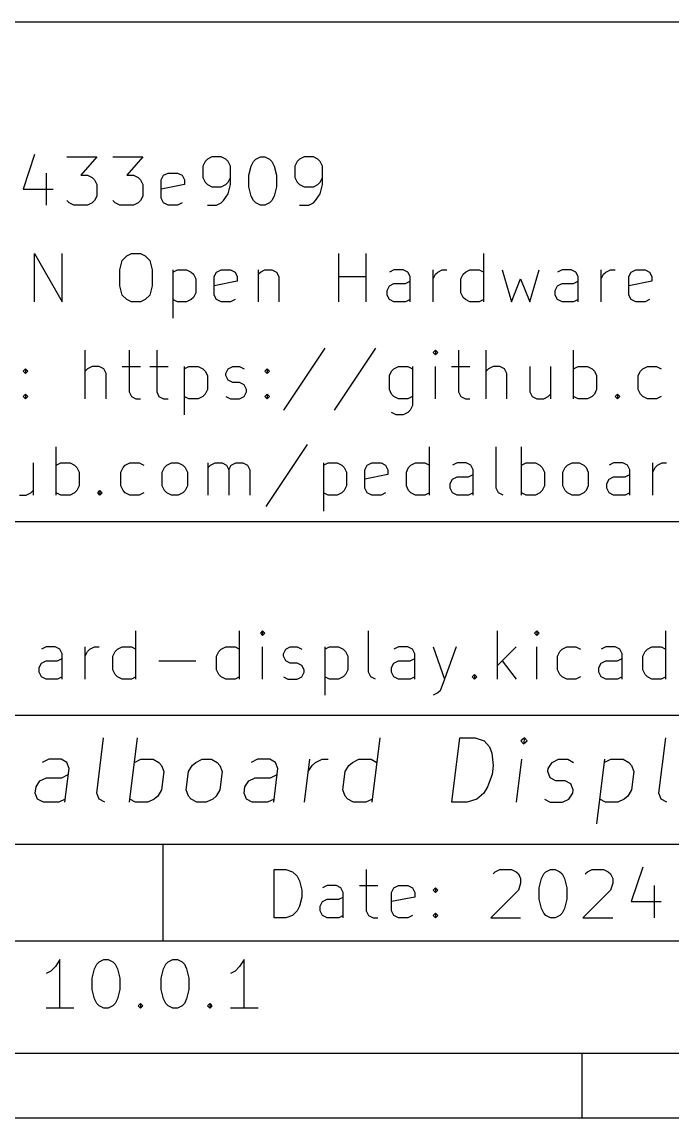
# Model space of a CAD drawing. Header units: millimetres. Extents: x 10 to 287, y -200 to -10.
# Drawn here: x 192.64 to 212.8, y -200.01 to -166.01 of the extents above; entities that cross this region are included whole.
import ezdxf

# ---------------------------------------------------------------- set-up
doc = ezdxf.new("R2010")
doc.units = ezdxf.units.MM
doc.layers.add('RED', color=14, linetype='CONTINUOUS')

msp = doc.modelspace()

# ---------------------------------------------------------------- linework, layer by layer
at = {"layer": 'RED', "linetype": 'CONTINUOUS'}
for p, q in [((177.0022, -166.0072), (285.0022, -166.0072)), ((193.0293, -170.1219), (192.6722, -171.1933)), ((194.0293, -170.1933), (194.9579, -170.1933)), ((194.9579, -170.1933), (194.4579, -170.7647)), ((195.4579, -170.1933), (196.3865, -170.1933)), ((196.3865, -170.1933), (195.8865, -170.7647)), ((198.3151, -170.3361), (198.2437, -170.479)), ((198.3865, -170.2647), (198.3151, -170.3361)), ((198.5294, -170.1933), (198.3865, -170.2647)), ((198.8151, -170.1933), (198.5294, -170.1933)), ((198.958, -170.2647), (198.8151, -170.1933)), ((199.0294, -170.3361), (198.958, -170.2647)), ((199.1008, -170.479), (199.0294, -170.3361)), ((199.7437, -170.479), (199.8151, -170.3361)), ((199.8151, -170.3361), (199.8866, -170.2647)), ((199.8866, -170.2647), (200.0294, -170.1933)), ((200.0294, -170.1933), (200.1723, -170.1933)), ((200.1723, -170.1933), (200.3151, -170.2647)), ((200.3151, -170.2647), (200.3866, -170.3361)), ((200.3866, -170.3361), (200.458, -170.479)), ((201.1723, -170.3361), (201.1009, -170.479)), ((201.2437, -170.2647), (201.1723, -170.3361)), ((201.3866, -170.1933), (201.2437, -170.2647)), ((201.6723, -170.1933), (201.3866, -170.1933)), ((201.8152, -170.2647), (201.6723, -170.1933)), ((201.8866, -170.3361), (201.8152, -170.2647)), ((201.958, -170.479), (201.8866, -170.3361)), ((198.2437, -170.479), (198.2437, -170.8361)), ((199.1008, -171.0504), (199.1008, -170.479)), ((199.6723, -170.7647), (199.7437, -170.479)), ((200.458, -170.479), (200.5294, -170.7647)), ((201.1009, -170.479), (201.1009, -170.8361)), ((201.958, -171.0504), (201.958, -170.479)), ((193.3865, -170.6933), (193.3865, -171.6933)), ((194.4579, -170.7647), (194.6722, -170.7647)), ((194.6722, -170.7647), (194.8151, -170.8361)), ((194.8151, -170.8361), (194.8865, -170.9076)), ((194.8865, -170.9076), (194.9579, -171.0504)), ((195.8865, -170.7647), (196.1008, -170.7647)), ((196.1008, -170.7647), (196.2437, -170.8361)), ((196.2437, -170.8361), (196.3151, -170.9076)), ((196.3151, -170.9076), (196.3865, -171.0504)), ((196.958, -170.9076), (197.0294, -170.7647)), ((196.958, -171.479), (196.958, -170.9076)), ((197.0294, -170.7647), (197.1723, -170.6933)), ((197.1723, -170.6933), (197.458, -170.6933)), ((197.458, -170.6933), (197.6008, -170.7647)), ((197.6008, -170.7647), (197.6723, -170.9076)), ((197.6723, -170.9076), (197.6723, -171.0504)), ((198.2437, -170.8361), (198.3151, -170.979)), ((198.3151, -170.979), (198.3865, -171.0504)), ((198.958, -171.0504), (199.0294, -170.979)), ((199.0294, -170.979), (199.1008, -170.8361)), ((199.6723, -171.1219), (199.6723, -170.7647)), ((200.5294, -170.7647), (200.5294, -171.1219)), ((201.1009, -170.8361), (201.1723, -170.979)), ((201.1723, -170.979), (201.2437, -171.0504)), ((201.8152, -171.0504), (201.8866, -170.979)), ((201.8866, -170.979), (201.958, -170.8361)), ((192.6722, -171.1933), (193.6007, -171.1933)), ((194.9579, -171.0504), (194.9579, -171.4076)), ((196.3865, -171.0504), (196.3865, -171.4076)), ((197.6723, -171.0504), (196.958, -171.1933)), ((198.3865, -171.0504), (198.5294, -171.1219)), ((198.5294, -171.1219), (198.8151, -171.1219)), ((198.8151, -171.1219), (198.958, -171.0504)), ((198.8865, -171.5504), (199.0294, -171.3361)), ((199.0294, -171.3361), (199.1008, -171.0504)), ((199.7437, -171.4076), (199.6723, -171.1219)), ((200.5294, -171.1219), (200.458, -171.4076)), ((201.2437, -171.0504), (201.3866, -171.1219)), ((201.3866, -171.1219), (201.6723, -171.1219)), ((201.6723, -171.1219), (201.8152, -171.0504)), ((201.7437, -171.5504), (201.8866, -171.3361)), ((201.8866, -171.3361), (201.958, -171.0504)), ((194.1008, -171.6219), (194.0293, -171.5504)), ((194.2436, -171.6933), (194.1008, -171.6219)), ((194.6722, -171.6933), (194.2436, -171.6933)), ((194.8151, -171.6219), (194.6722, -171.6933)), ((194.8865, -171.5504), (194.8151, -171.6219)), ((194.9579, -171.4076), (194.8865, -171.5504)), ((195.5294, -171.6219), (195.4579, -171.5504)), ((195.6722, -171.6933), (195.5294, -171.6219)), ((196.1008, -171.6933), (195.6722, -171.6933)), ((196.2437, -171.6219), (196.1008, -171.6933)), ((196.3151, -171.5504), (196.2437, -171.6219)), ((196.3865, -171.4076), (196.3151, -171.5504)), ((197.0294, -171.6219), (196.958, -171.479)), ((197.1723, -171.6933), (197.0294, -171.6219)), ((197.458, -171.6933), (197.1723, -171.6933)), ((197.6008, -171.6219), (197.458, -171.6933)), ((198.3865, -171.6933), (198.6722, -171.6933)), ((198.6722, -171.6933), (198.8151, -171.6219)), ((198.8151, -171.6219), (198.8865, -171.5504)), ((199.8151, -171.5504), (199.7437, -171.4076)), ((199.8866, -171.6219), (199.8151, -171.5504)), ((200.0294, -171.6933), (199.8866, -171.6219)), ((200.1723, -171.6933), (200.0294, -171.6933)), ((200.3151, -171.6219), (200.1723, -171.6933)), ((200.3866, -171.5504), (200.3151, -171.6219)), ((200.458, -171.4076), (200.3866, -171.5504)), ((201.2437, -171.6933), (201.5294, -171.6933)), ((201.5294, -171.6933), (201.6723, -171.6219)), ((201.6723, -171.6219), (201.7437, -171.5504)), ((193.0293, -174.6933), (193.0293, -173.1933)), ((193.0293, -173.1933), (193.8864, -174.6933)), ((193.8864, -174.6933), (193.8864, -173.1933)), ((195.7436, -173.4076), (195.8865, -173.2647)), ((195.8865, -173.2647), (196.0293, -173.1933)), ((196.0293, -173.1933), (196.315, -173.1933)), ((196.315, -173.1933), (196.4579, -173.2647)), ((196.4579, -173.2647), (196.6007, -173.4076)), ((202.4578, -174.6933), (202.4578, -173.1933)), ((203.3149, -174.6933), (203.3149, -173.1933)), ((206.9578, -174.6933), (206.9578, -173.1933)), ((195.6722, -173.6933), (195.7436, -173.4076)), ((195.6722, -174.1933), (195.6722, -173.6933)), ((196.6007, -173.4076), (196.6722, -173.6933)), ((196.6722, -173.6933), (196.6722, -174.1933)), ((197.315, -173.6933), (197.315, -175.1933)), ((197.315, -173.7647), (197.4579, -173.6933)), ((197.4579, -173.6933), (197.7436, -173.6933)), ((197.7436, -173.6933), (197.8864, -173.7647)), ((198.6721, -173.7647), (198.815, -173.6933)), ((198.815, -173.6933), (199.1007, -173.6933)), ((199.1007, -173.6933), (199.2435, -173.7647)), ((199.9578, -173.6933), (199.9578, -174.6933)), ((200.0292, -173.7647), (200.1721, -173.6933)), ((200.1721, -173.6933), (200.3864, -173.6933)), ((200.3864, -173.6933), (200.5292, -173.7647)), ((204.1721, -173.6933), (204.0292, -173.7647)), ((204.4578, -173.6933), (204.1721, -173.6933)), ((204.6006, -173.7647), (204.4578, -173.6933)), ((205.3863, -174.6933), (205.3863, -173.6933)), ((205.5292, -173.7647), (205.672, -173.6933)), ((205.672, -173.6933), (205.8149, -173.6933)), ((206.3863, -173.7647), (206.5292, -173.6933)), ((206.5292, -173.6933), (206.8149, -173.6933)), ((206.8149, -173.6933), (206.9578, -173.7647)), ((207.5291, -173.6933), (207.8149, -174.6933)), ((208.3863, -174.6933), (208.672, -173.6933)), ((209.3863, -173.6933), (209.2434, -173.7647)), ((209.672, -173.6933), (209.3863, -173.6933)), ((209.8148, -173.7647), (209.672, -173.6933)), ((210.6005, -174.6933), (210.6005, -173.6933)), ((210.7434, -173.7647), (210.8862, -173.6933)), ((210.8862, -173.6933), (211.0291, -173.6933)), ((211.5291, -173.7647), (211.672, -173.6933)), ((211.672, -173.6933), (211.9577, -173.6933)), ((211.9577, -173.6933), (212.1005, -173.7647)), ((197.8864, -173.7647), (197.9579, -173.8361)), ((197.9579, -173.8361), (198.0293, -173.979)), ((198.0293, -173.979), (198.0293, -174.4076)), ((198.6007, -173.9076), (198.6721, -173.7647)), ((198.6007, -174.479), (198.6007, -173.9076)), ((199.315, -174.0504), (198.6007, -174.1933)), ((199.2435, -173.7647), (199.315, -173.9076)), ((199.315, -173.9076), (199.315, -174.0504)), ((199.9578, -173.8361), (200.0292, -173.7647)), ((200.5292, -173.7647), (200.6007, -173.9076)), ((200.6007, -173.9076), (200.6007, -174.6933)), ((202.4578, -173.9076), (203.3149, -173.9076)), ((204.5292, -174.1219), (204.6721, -174.0504)), ((204.6721, -173.9076), (204.6006, -173.7647)), ((204.6721, -174.6933), (204.6721, -173.9076)), ((205.3863, -173.979), (205.4577, -173.8361)), ((205.4577, -173.8361), (205.5292, -173.7647)), ((206.2435, -173.979), (206.3149, -173.8361)), ((206.2435, -174.4076), (206.2435, -173.979)), ((206.3149, -173.8361), (206.3863, -173.7647)), ((207.8149, -174.6933), (208.1006, -173.979)), ((208.1006, -173.979), (208.3863, -174.6933)), ((209.7434, -174.1219), (209.8863, -174.0504)), ((209.8863, -173.9076), (209.8148, -173.7647)), ((209.8863, -174.6933), (209.8863, -173.9076)), ((210.6005, -173.979), (210.6719, -173.8361)), ((210.6719, -173.8361), (210.7434, -173.7647)), ((211.4577, -173.9076), (211.5291, -173.7647)), ((211.4577, -174.479), (211.4577, -173.9076)), ((212.172, -174.0504), (211.4577, -174.1933)), ((212.1005, -173.7647), (212.172, -173.9076)), ((212.172, -173.9076), (212.172, -174.0504)), ((195.7436, -174.479), (195.6722, -174.1933)), ((196.6722, -174.1933), (196.6007, -174.479)), ((198.0293, -174.4076), (197.9579, -174.5504)), ((203.9578, -174.3361), (204.0292, -174.1933)), ((203.9578, -174.479), (203.9578, -174.3361)), ((204.0292, -174.1933), (204.1721, -174.1219)), ((204.1721, -174.1219), (204.5292, -174.1219)), ((206.3149, -174.5504), (206.2435, -174.4076)), ((209.172, -174.3361), (209.2434, -174.1933)), ((209.172, -174.479), (209.172, -174.3361)), ((209.2434, -174.1933), (209.3863, -174.1219)), ((209.3863, -174.1219), (209.7434, -174.1219)), ((195.8865, -174.6219), (195.7436, -174.479)), ((196.0293, -174.6933), (195.8865, -174.6219)), ((196.315, -174.6933), (196.0293, -174.6933)), ((196.4579, -174.6219), (196.315, -174.6933)), ((196.6007, -174.479), (196.4579, -174.6219)), ((197.4579, -174.6933), (197.315, -174.6219)), ((197.7436, -174.6933), (197.4579, -174.6933)), ((197.8864, -174.6219), (197.7436, -174.6933)), ((197.9579, -174.5504), (197.8864, -174.6219)), ((198.6721, -174.6219), (198.6007, -174.479)), ((198.815, -174.6933), (198.6721, -174.6219)), ((199.1007, -174.6933), (198.815, -174.6933)), ((199.2435, -174.6219), (199.1007, -174.6933)), ((204.0292, -174.6219), (203.9578, -174.479)), ((204.1721, -174.6933), (204.0292, -174.6219)), ((204.5292, -174.6933), (204.1721, -174.6933)), ((204.6721, -174.6219), (204.5292, -174.6933)), ((206.3863, -174.6219), (206.3149, -174.5504)), ((206.5292, -174.6933), (206.3863, -174.6219)), ((206.8149, -174.6933), (206.5292, -174.6933)), ((206.9578, -174.6219), (206.8149, -174.6933)), ((209.2434, -174.6219), (209.172, -174.479)), ((209.3863, -174.6933), (209.2434, -174.6219)), ((209.7434, -174.6933), (209.3863, -174.6933)), ((209.8863, -174.6219), (209.7434, -174.6933)), ((211.5291, -174.6219), (211.4577, -174.479)), ((211.672, -174.6933), (211.5291, -174.6219)), ((211.9577, -174.6933), (211.672, -174.6933)), ((212.1005, -174.6219), (211.9577, -174.6933)), ((194.6007, -177.6933), (194.6007, -176.1933)), ((195.9578, -176.1933), (195.9578, -177.479)), ((196.8149, -176.1933), (196.8149, -177.479)), ((202.0291, -176.1219), (200.7434, -178.0504)), ((203.6005, -176.1219), (202.3148, -178.0504)), ((205.4576, -176.1933), (205.3862, -176.2647)), ((205.3862, -176.2647), (205.4576, -176.3361)), ((205.529, -176.2647), (205.4576, -176.1933)), ((205.4576, -176.1933), (205.4576, -176.3361)), ((205.4576, -176.3361), (205.529, -176.2647)), ((206.1719, -176.1933), (206.1719, -177.479)), ((207.029, -177.6933), (207.029, -176.1933)), ((209.7432, -177.6933), (209.7432, -176.1933)), ((192.6721, -176.8361), (192.7435, -176.7647)), ((192.7435, -176.7647), (192.8149, -176.8361)), ((192.7435, -176.7647), (192.7435, -176.9076)), ((194.6721, -176.7647), (194.6007, -176.8361)), ((194.815, -176.6933), (194.6721, -176.7647)), ((195.0293, -176.6933), (194.815, -176.6933)), ((195.1721, -176.7647), (195.0293, -176.6933)), ((195.2436, -176.9076), (195.1721, -176.7647)), ((195.7435, -176.6933), (196.3149, -176.6933)), ((196.6006, -176.6933), (197.172, -176.6933)), ((197.672, -176.6933), (197.672, -178.1933)), ((197.672, -176.7647), (197.8149, -176.6933)), ((197.8149, -176.6933), (198.1006, -176.6933)), ((198.1006, -176.6933), (198.2434, -176.7647)), ((198.2434, -176.7647), (198.3149, -176.8361)), ((198.9577, -176.9076), (199.0291, -176.7647)), ((199.0291, -176.7647), (199.172, -176.6933)), ((199.172, -176.6933), (199.3862, -176.6933)), ((199.3862, -176.6933), (199.5291, -176.7647)), ((200.172, -176.8361), (200.2434, -176.7647)), ((200.2434, -176.7647), (200.3148, -176.8361)), ((200.2434, -176.7647), (200.2434, -176.9076)), ((204.1005, -176.8361), (204.1719, -176.7647)), ((204.1719, -176.7647), (204.3148, -176.6933)), ((204.3148, -176.6933), (204.6005, -176.6933)), ((204.6005, -176.6933), (204.7434, -176.7647)), ((204.7434, -176.6933), (204.7434, -177.9076)), ((205.4576, -177.6933), (205.4576, -176.6933)), ((205.9576, -176.6933), (206.529, -176.6933)), ((207.1004, -176.7647), (207.029, -176.8361)), ((207.2433, -176.6933), (207.1004, -176.7647)), ((207.4576, -176.6933), (207.2433, -176.6933)), ((207.6004, -176.7647), (207.4576, -176.6933)), ((207.6719, -176.9076), (207.6004, -176.7647)), ((208.3861, -176.6933), (208.3861, -177.479)), ((209.029, -176.6933), (209.029, -177.6933)), ((209.7432, -176.7647), (209.8861, -176.6933)), ((209.8861, -176.6933), (210.1718, -176.6933)), ((210.1718, -176.6933), (210.3146, -176.7647)), ((210.3146, -176.7647), (210.3861, -176.8361)), ((211.8146, -176.8361), (211.886, -176.7647)), ((211.886, -176.7647), (212.0289, -176.6933)), ((212.0289, -176.6933), (212.3146, -176.6933)), ((212.3146, -176.6933), (212.4575, -176.7647)), ((192.7435, -176.9076), (192.6721, -176.8361)), ((192.8149, -176.8361), (192.7435, -176.9076)), ((195.2436, -177.6933), (195.2436, -176.9076)), ((198.3149, -176.8361), (198.3863, -176.979)), ((198.3863, -176.979), (198.3863, -177.4076)), ((198.9577, -176.979), (198.9577, -176.9076)), ((199.0291, -177.1219), (198.9577, -176.979)), ((199.172, -177.1933), (199.0291, -177.1219)), ((200.2434, -176.9076), (200.172, -176.8361)), ((200.3148, -176.8361), (200.2434, -176.9076)), ((204.0291, -176.979), (204.1005, -176.8361)), ((204.0291, -177.4076), (204.0291, -176.979)), ((207.6719, -177.6933), (207.6719, -176.9076)), ((210.3861, -176.8361), (210.4575, -176.979)), ((210.4575, -176.979), (210.4575, -177.4076)), ((211.7432, -176.979), (211.8146, -176.8361)), ((211.7432, -177.4076), (211.7432, -176.979)), ((195.9578, -177.479), (196.0292, -177.6219)), ((196.8149, -177.479), (196.8863, -177.6219)), ((198.3863, -177.4076), (198.3149, -177.5504)), ((199.3862, -177.1933), (199.172, -177.1933)), ((199.5291, -177.2647), (199.3862, -177.1933)), ((199.6005, -177.4076), (199.5291, -177.2647)), ((199.5291, -177.6219), (199.6005, -177.479)), ((199.6005, -177.479), (199.6005, -177.4076)), ((204.1005, -177.5504), (204.0291, -177.4076)), ((206.1719, -177.479), (206.2433, -177.6219)), ((208.3861, -177.479), (208.4575, -177.6219)), ((210.4575, -177.4076), (210.3861, -177.5504)), ((211.8146, -177.5504), (211.7432, -177.4076)), ((192.6721, -177.6219), (192.7435, -177.5504)), ((192.7435, -177.6933), (192.6721, -177.6219)), ((192.7435, -177.5504), (192.8149, -177.6219)), ((192.7435, -177.5504), (192.7435, -177.6933)), ((192.8149, -177.6219), (192.7435, -177.6933)), ((196.0292, -177.6219), (196.1721, -177.6933)), ((196.1721, -177.6933), (196.3149, -177.6933)), ((196.8863, -177.6219), (197.0292, -177.6933)), ((197.0292, -177.6933), (197.172, -177.6933)), ((197.8149, -177.6933), (197.672, -177.6219)), ((198.1006, -177.6933), (197.8149, -177.6933)), ((198.2434, -177.6219), (198.1006, -177.6933)), ((198.3149, -177.5504), (198.2434, -177.6219)), ((198.9577, -177.6219), (199.1005, -177.6933)), ((199.1005, -177.6933), (199.3862, -177.6933)), ((199.3862, -177.6933), (199.5291, -177.6219)), ((200.172, -177.6219), (200.2434, -177.5504)), ((200.2434, -177.6933), (200.172, -177.6219)), ((200.2434, -177.5504), (200.3148, -177.6219)), ((200.2434, -177.5504), (200.2434, -177.6933)), ((200.3148, -177.6219), (200.2434, -177.6933)), ((204.1719, -177.6219), (204.1005, -177.5504)), ((204.3148, -177.6933), (204.1719, -177.6219)), ((204.6005, -177.6933), (204.3148, -177.6933)), ((204.7434, -177.6219), (204.6005, -177.6933)), ((206.2433, -177.6219), (206.3862, -177.6933)), ((206.3862, -177.6933), (206.529, -177.6933)), ((208.4575, -177.6219), (208.6004, -177.6933)), ((208.6004, -177.6933), (208.8147, -177.6933)), ((208.8147, -177.6933), (208.9575, -177.6219)), ((208.9575, -177.6219), (209.029, -177.5504)), ((209.8861, -177.6933), (209.7432, -177.6219)), ((210.1718, -177.6933), (209.8861, -177.6933)), ((210.3146, -177.6219), (210.1718, -177.6933)), ((210.3861, -177.5504), (210.3146, -177.6219)), ((211.0289, -177.6219), (211.1003, -177.5504)), ((211.1003, -177.6933), (211.0289, -177.6219)), ((211.1003, -177.5504), (211.1717, -177.6219)), ((211.1003, -177.5504), (211.1003, -177.6933)), ((211.1717, -177.6219), (211.1003, -177.6933)), ((211.886, -177.6219), (211.8146, -177.5504)), ((212.0289, -177.6933), (211.886, -177.6219)), ((212.3146, -177.6933), (212.0289, -177.6933)), ((212.4575, -177.6219), (212.3146, -177.6933)), ((204.2434, -178.1933), (204.1005, -178.1219)), ((204.6005, -178.1219), (204.4576, -178.1933)), ((204.6719, -178.0504), (204.6005, -178.1219)), ((204.7434, -177.9076), (204.6719, -178.0504)), ((204.4576, -178.1933), (204.2434, -178.1933)), ((201.4847, -179.1141), (200.199, -181.0426)), ((193.6991, -180.6855), (193.6991, -179.1855)), ((205.2704, -180.6855), (205.2704, -179.1855)), ((207.3417, -180.4712), (207.3417, -179.1855)), ((208.1274, -180.6855), (208.1274, -179.1855)), ((192.9849, -179.6855), (192.9849, -180.6855)), ((193.6991, -179.7569), (193.842, -179.6855)), ((193.842, -179.6855), (194.1277, -179.6855)), ((194.1277, -179.6855), (194.2705, -179.7569)), ((194.2705, -179.7569), (194.342, -179.8283)), ((194.342, -179.8283), (194.4134, -179.9712)), ((195.6991, -179.9712), (195.7705, -179.8283)), ((195.7705, -179.8283), (195.8419, -179.7569)), ((195.8419, -179.7569), (195.9848, -179.6855)), ((195.9848, -179.6855), (196.2705, -179.6855)), ((196.2705, -179.6855), (196.4134, -179.7569)), ((196.9848, -179.9712), (197.0562, -179.8283)), ((197.0562, -179.8283), (197.1276, -179.7569)), ((197.1276, -179.7569), (197.2705, -179.6855)), ((197.2705, -179.6855), (197.4848, -179.6855)), ((197.4848, -179.6855), (197.6276, -179.7569)), ((197.6276, -179.7569), (197.6991, -179.8283)), ((197.6991, -179.8283), (197.7705, -179.9712)), ((198.4133, -180.6855), (198.4133, -179.6855)), ((198.4133, -179.8283), (198.4847, -179.7569)), ((198.4847, -179.7569), (198.6276, -179.6855)), ((198.6276, -179.6855), (198.8419, -179.6855)), ((198.8419, -179.6855), (198.9847, -179.7569)), ((198.9847, -179.7569), (199.0562, -179.8998)), ((199.0562, -179.8998), (199.1276, -179.7569)), ((199.1276, -179.7569), (199.2704, -179.6855)), ((199.2704, -179.6855), (199.4847, -179.6855)), ((199.4847, -179.6855), (199.6276, -179.7569)), ((199.6276, -179.7569), (199.699, -179.8998)), ((201.9847, -179.6855), (201.9847, -181.1855)), ((201.9847, -179.7569), (202.1276, -179.6855)), ((202.1276, -179.6855), (202.4133, -179.6855)), ((202.4133, -179.6855), (202.5561, -179.7569)), ((202.5561, -179.7569), (202.6276, -179.8283)), ((202.6276, -179.8283), (202.699, -179.9712)), ((203.2704, -179.8998), (203.3418, -179.7569)), ((203.3418, -179.7569), (203.4847, -179.6855)), ((203.4847, -179.6855), (203.7704, -179.6855)), ((203.7704, -179.6855), (203.9132, -179.7569)), ((203.9132, -179.7569), (203.9847, -179.8998)), ((204.5561, -179.9712), (204.6275, -179.8283)), ((204.6275, -179.8283), (204.6989, -179.7569)), ((204.6989, -179.7569), (204.8418, -179.6855)), ((204.8418, -179.6855), (205.1275, -179.6855)), ((205.1275, -179.6855), (205.2704, -179.7569)), ((206.1275, -179.6855), (205.9846, -179.7569)), ((206.4132, -179.6855), (206.1275, -179.6855)), ((206.556, -179.7569), (206.4132, -179.6855)), ((206.6275, -179.8998), (206.556, -179.7569)), ((208.1274, -179.7569), (208.2703, -179.6855)), ((208.2703, -179.6855), (208.556, -179.6855)), ((208.556, -179.6855), (208.6988, -179.7569)), ((208.6988, -179.7569), (208.7703, -179.8283)), ((208.7703, -179.8283), (208.8417, -179.9712)), ((209.4131, -179.9712), (209.4845, -179.8283)), ((209.4845, -179.8283), (209.5559, -179.7569)), ((209.5559, -179.7569), (209.6988, -179.6855)), ((209.6988, -179.6855), (209.9131, -179.6855)), ((209.9131, -179.6855), (210.0559, -179.7569)), ((210.0559, -179.7569), (210.1274, -179.8283)), ((210.1274, -179.8283), (210.1988, -179.9712)), ((210.9845, -179.6855), (210.8416, -179.7569)), ((211.2702, -179.6855), (210.9845, -179.6855)), ((211.413, -179.7569), (211.2702, -179.6855)), ((211.4845, -179.8998), (211.413, -179.7569)), ((212.1987, -180.6855), (212.1987, -179.6855)), ((212.1987, -179.9712), (212.2701, -179.8283)), ((212.2701, -179.8283), (212.3416, -179.7569)), ((212.3416, -179.7569), (212.4844, -179.6855)), ((212.4844, -179.6855), (212.6273, -179.6855)), ((194.4134, -179.9712), (194.4134, -180.3998)), ((195.6991, -180.3998), (195.6991, -179.9712)), ((196.9848, -180.3998), (196.9848, -179.9712)), ((197.7705, -179.9712), (197.7705, -180.3998)), ((199.0562, -179.8998), (199.0562, -180.6855)), ((199.699, -179.8998), (199.699, -180.6855)), ((202.699, -179.9712), (202.699, -180.3998)), ((203.2704, -180.4712), (203.2704, -179.8998)), ((203.9847, -180.0426), (203.2704, -180.1855)), ((203.9847, -179.8998), (203.9847, -180.0426)), ((204.5561, -180.3998), (204.5561, -179.9712)), ((205.9132, -180.3283), (205.9846, -180.1855)), ((205.9846, -180.1855), (206.1275, -180.1141)), ((206.1275, -180.1141), (206.4846, -180.1141)), ((206.4846, -180.1141), (206.6275, -180.0426)), ((206.6275, -180.6855), (206.6275, -179.8998)), ((208.8417, -179.9712), (208.8417, -180.3998)), ((209.4131, -180.3998), (209.4131, -179.9712)), ((210.1988, -179.9712), (210.1988, -180.3998)), ((210.7702, -180.3283), (210.8416, -180.1855)), ((210.8416, -180.1855), (210.9845, -180.1141)), ((210.9845, -180.1141), (211.3416, -180.1141)), ((211.3416, -180.1141), (211.4845, -180.0426)), ((211.4845, -180.6855), (211.4845, -179.8998)), ((194.4134, -180.3998), (194.342, -180.5426)), ((195.7705, -180.5426), (195.6991, -180.3998)), ((197.0562, -180.5426), (196.9848, -180.3998)), ((197.7705, -180.3998), (197.6991, -180.5426)), ((202.699, -180.3998), (202.6276, -180.5426)), ((203.3418, -180.6141), (203.2704, -180.4712)), ((204.6275, -180.5426), (204.5561, -180.3998)), ((205.9132, -180.4712), (205.9132, -180.3283)), ((205.9846, -180.6141), (205.9132, -180.4712)), ((207.4131, -180.6141), (207.3417, -180.4712)), ((208.8417, -180.3998), (208.7703, -180.5426)), ((209.4845, -180.5426), (209.4131, -180.3998)), ((210.1988, -180.3998), (210.1274, -180.5426)), ((210.7702, -180.4712), (210.7702, -180.3283)), ((210.8416, -180.6141), (210.7702, -180.4712)), ((192.5563, -180.6855), (192.7706, -180.6855)), ((192.7706, -180.6855), (192.9134, -180.6141)), ((192.9134, -180.6141), (192.9849, -180.5426)), ((193.842, -180.6855), (193.6991, -180.6141)), ((194.1277, -180.6855), (193.842, -180.6855)), ((194.2705, -180.6141), (194.1277, -180.6855)), ((194.342, -180.5426), (194.2705, -180.6141)), ((194.9848, -180.6141), (195.0562, -180.5426)), ((195.0562, -180.6855), (194.9848, -180.6141)), ((195.0562, -180.5426), (195.1276, -180.6141)), ((195.0562, -180.5426), (195.0562, -180.6855)), ((195.1276, -180.6141), (195.0562, -180.6855)), ((195.8419, -180.6141), (195.7705, -180.5426)), ((195.9848, -180.6855), (195.8419, -180.6141)), ((196.2705, -180.6855), (195.9848, -180.6855)), ((196.4134, -180.6141), (196.2705, -180.6855)), ((197.1276, -180.6141), (197.0562, -180.5426)), ((197.2705, -180.6855), (197.1276, -180.6141)), ((197.4848, -180.6855), (197.2705, -180.6855)), ((197.6276, -180.6141), (197.4848, -180.6855)), ((197.6991, -180.5426), (197.6276, -180.6141)), ((202.1276, -180.6855), (201.9847, -180.6141)), ((202.4133, -180.6855), (202.1276, -180.6855)), ((202.5561, -180.6141), (202.4133, -180.6855)), ((202.6276, -180.5426), (202.5561, -180.6141)), ((203.4847, -180.6855), (203.3418, -180.6141)), ((203.7704, -180.6855), (203.4847, -180.6855)), ((203.9132, -180.6141), (203.7704, -180.6855)), ((204.6989, -180.6141), (204.6275, -180.5426)), ((204.8418, -180.6855), (204.6989, -180.6141)), ((205.1275, -180.6855), (204.8418, -180.6855)), ((205.2704, -180.6141), (205.1275, -180.6855)), ((206.1275, -180.6855), (205.9846, -180.6141)), ((206.4846, -180.6855), (206.1275, -180.6855)), ((206.6275, -180.6141), (206.4846, -180.6855)), ((207.556, -180.6855), (207.4131, -180.6141)), ((208.2703, -180.6855), (208.1274, -180.6141)), ((208.556, -180.6855), (208.2703, -180.6855)), ((208.6988, -180.6141), (208.556, -180.6855)), ((208.7703, -180.5426), (208.6988, -180.6141)), ((209.5559, -180.6141), (209.4845, -180.5426)), ((209.6988, -180.6855), (209.5559, -180.6141)), ((209.9131, -180.6855), (209.6988, -180.6855)), ((210.0559, -180.6141), (209.9131, -180.6855)), ((210.1274, -180.5426), (210.0559, -180.6141)), ((210.9845, -180.6855), (210.8416, -180.6141)), ((211.3416, -180.6855), (210.9845, -180.6855)), ((211.4845, -180.6141), (211.3416, -180.6855)), ((177.0022, -181.5072), (285.0022, -181.5072)), ((196.172, -186.3933), (196.172, -184.8933)), ((199.3862, -186.3933), (199.3862, -184.8933)), ((200.1004, -184.8933), (200.029, -184.9647)), ((200.1718, -184.9647), (200.1004, -184.8933)), ((200.1004, -184.8933), (200.1004, -185.0361)), ((203.3861, -186.179), (203.3861, -184.8933)), ((207.3861, -186.3933), (207.3861, -184.8933)), ((208.6004, -184.8933), (208.529, -184.9647)), ((208.6718, -184.9647), (208.6004, -184.8933)), ((208.6004, -184.8933), (208.6004, -185.0361)), ((212.6004, -186.3933), (212.6004, -184.8933)), ((200.029, -184.9647), (200.1004, -185.0361)), ((200.1004, -185.0361), (200.1718, -184.9647)), ((208.529, -184.9647), (208.6004, -185.0361)), ((208.6004, -185.0361), (208.6718, -184.9647)), ((193.3863, -185.3933), (193.2434, -185.4647)), ((193.672, -185.3933), (193.3863, -185.3933)), ((193.8148, -185.4647), (193.672, -185.3933)), ((193.8863, -185.6076), (193.8148, -185.4647)), ((193.8863, -186.3933), (193.8863, -185.6076)), ((194.6005, -186.3933), (194.6005, -185.3933)), ((194.6005, -185.679), (194.6719, -185.5361)), ((194.6719, -185.5361), (194.7434, -185.4647)), ((194.7434, -185.4647), (194.8862, -185.3933)), ((194.8862, -185.3933), (195.0291, -185.3933)), ((195.4577, -185.679), (195.5291, -185.5361)), ((195.5291, -185.5361), (195.6005, -185.4647)), ((195.6005, -185.4647), (195.7434, -185.3933)), ((195.7434, -185.3933), (196.0291, -185.3933)), ((196.0291, -185.3933), (196.172, -185.4647)), ((198.6719, -185.679), (198.7433, -185.5361)), ((198.7433, -185.5361), (198.8147, -185.4647)), ((198.8147, -185.4647), (198.9576, -185.3933)), ((198.9576, -185.3933), (199.2433, -185.3933)), ((199.2433, -185.3933), (199.3862, -185.4647)), ((200.1004, -186.3933), (200.1004, -185.3933)), ((200.7433, -185.6076), (200.8147, -185.4647)), ((200.7433, -185.679), (200.7433, -185.6076)), ((200.8147, -185.4647), (200.9576, -185.3933)), ((200.9576, -185.3933), (201.1718, -185.3933)), ((201.1718, -185.3933), (201.3147, -185.4647)), ((202.029, -185.3933), (202.029, -186.8933)), ((202.029, -185.4647), (202.1719, -185.3933)), ((202.1719, -185.3933), (202.4576, -185.3933)), ((202.4576, -185.3933), (202.6004, -185.4647)), ((202.6004, -185.4647), (202.6719, -185.5361)), ((202.6719, -185.5361), (202.7433, -185.679)), ((204.3147, -185.3933), (204.1718, -185.4647)), ((204.6004, -185.3933), (204.3147, -185.3933)), ((204.7432, -185.4647), (204.6004, -185.3933)), ((204.8147, -185.6076), (204.7432, -185.4647)), ((204.8147, -186.3933), (204.8147, -185.6076)), ((205.386, -185.3933), (205.7432, -186.3933)), ((206.1003, -185.3933), (205.7432, -186.3933)), ((207.9575, -185.3933), (207.3861, -185.9647)), ((208.6004, -186.3933), (208.6004, -185.3933)), ((209.2433, -185.679), (209.3147, -185.5361)), ((209.3147, -185.5361), (209.3861, -185.4647)), ((209.3861, -185.4647), (209.529, -185.3933)), ((209.529, -185.3933), (209.8147, -185.3933)), ((209.8147, -185.3933), (209.9576, -185.4647)), ((210.7433, -185.3933), (210.6004, -185.4647)), ((211.029, -185.3933), (210.7433, -185.3933)), ((211.1718, -185.4647), (211.029, -185.3933)), ((211.2433, -185.6076), (211.1718, -185.4647)), ((211.2433, -186.3933), (211.2433, -185.6076)), ((211.8861, -185.679), (211.9575, -185.5361)), ((211.9575, -185.5361), (212.0289, -185.4647)), ((212.0289, -185.4647), (212.1718, -185.3933)), ((212.1718, -185.3933), (212.4575, -185.3933)), ((212.4575, -185.3933), (212.6004, -185.4647)), ((193.172, -186.0361), (193.2434, -185.8933)), ((193.2434, -185.8933), (193.3863, -185.8219)), ((193.3863, -185.8219), (193.7434, -185.8219)), ((193.7434, -185.8219), (193.8863, -185.7504)), ((195.4577, -186.1076), (195.4577, -185.679)), ((196.8862, -185.8219), (198.0291, -185.8219)), ((198.6719, -186.1076), (198.6719, -185.679)), ((200.8147, -185.8219), (200.7433, -185.679)), ((200.9576, -185.8933), (200.8147, -185.8219)), ((201.1718, -185.8933), (200.9576, -185.8933)), ((201.3147, -185.9647), (201.1718, -185.8933)), ((201.3861, -186.1076), (201.3147, -185.9647)), ((202.7433, -185.679), (202.7433, -186.1076)), ((204.1004, -186.0361), (204.1718, -185.8933)), ((204.1718, -185.8933), (204.3147, -185.8219)), ((204.3147, -185.8219), (204.6718, -185.8219)), ((204.6718, -185.8219), (204.8147, -185.7504)), ((207.529, -185.8219), (207.9575, -186.3933)), ((209.2433, -186.1076), (209.2433, -185.679)), ((210.529, -186.0361), (210.6004, -185.8933)), ((210.6004, -185.8933), (210.7433, -185.8219)), ((210.7433, -185.8219), (211.1004, -185.8219)), ((211.1004, -185.8219), (211.2433, -185.7504)), ((211.8861, -186.1076), (211.8861, -185.679)), ((193.172, -186.179), (193.172, -186.0361)), ((193.2434, -186.3219), (193.172, -186.179)), ((195.5291, -186.2504), (195.4577, -186.1076)), ((195.6005, -186.3219), (195.5291, -186.2504)), ((198.7433, -186.2504), (198.6719, -186.1076)), ((198.8147, -186.3219), (198.7433, -186.2504)), ((201.3147, -186.3219), (201.3861, -186.179)), ((201.3861, -186.179), (201.3861, -186.1076)), ((202.6719, -186.2504), (202.6004, -186.3219)), ((202.7433, -186.1076), (202.6719, -186.2504)), ((203.4575, -186.3219), (203.3861, -186.179)), ((204.1004, -186.179), (204.1004, -186.0361)), ((204.1718, -186.3219), (204.1004, -186.179)), ((206.6004, -186.3219), (206.6718, -186.2504)), ((206.6718, -186.2504), (206.7432, -186.3219)), ((206.6718, -186.2504), (206.6718, -186.3933)), ((209.3147, -186.2504), (209.2433, -186.1076)), ((209.3861, -186.3219), (209.3147, -186.2504)), ((210.529, -186.179), (210.529, -186.0361)), ((210.6004, -186.3219), (210.529, -186.179)), ((211.9575, -186.2504), (211.8861, -186.1076)), ((212.0289, -186.3219), (211.9575, -186.2504)), ((193.3863, -186.3933), (193.2434, -186.3219)), ((193.7434, -186.3933), (193.3863, -186.3933)), ((193.8863, -186.3219), (193.7434, -186.3933)), ((195.7434, -186.3933), (195.6005, -186.3219)), ((196.0291, -186.3933), (195.7434, -186.3933)), ((196.172, -186.3219), (196.0291, -186.3933)), ((198.9576, -186.3933), (198.8147, -186.3219)), ((199.2433, -186.3933), (198.9576, -186.3933)), ((199.3862, -186.3219), (199.2433, -186.3933)), ((200.7433, -186.3219), (200.8861, -186.3933)), ((200.8861, -186.3933), (201.1718, -186.3933)), ((201.1718, -186.3933), (201.3147, -186.3219)), ((202.1719, -186.3933), (202.029, -186.3219)), ((202.4576, -186.3933), (202.1719, -186.3933)), ((202.6004, -186.3219), (202.4576, -186.3933)), ((203.6004, -186.3933), (203.4575, -186.3219)), ((204.3147, -186.3933), (204.1718, -186.3219)), ((204.6718, -186.3933), (204.3147, -186.3933)), ((204.8147, -186.3219), (204.6718, -186.3933)), ((205.7432, -186.3933), (205.6003, -186.7504)), ((206.6718, -186.3933), (206.6004, -186.3219)), ((206.7432, -186.3219), (206.6718, -186.3933)), ((209.529, -186.3933), (209.3861, -186.3219)), ((209.8147, -186.3933), (209.529, -186.3933)), ((209.9576, -186.3219), (209.8147, -186.3933)), ((210.7433, -186.3933), (210.6004, -186.3219)), ((211.1004, -186.3933), (210.7433, -186.3933)), ((211.2433, -186.3219), (211.1004, -186.3933)), ((212.1718, -186.3933), (212.0289, -186.3219)), ((212.4575, -186.3933), (212.1718, -186.3933)), ((212.6004, -186.3219), (212.4575, -186.3933)), ((205.5289, -186.8219), (205.386, -186.8933)), ((205.6003, -186.7504), (205.5289, -186.8219)), ((177.0022, -187.5072), (285.0022, -187.5072)), ((194.9558, -189.9259), (195.17, -188.2116)), ((195.9676, -190.2116), (196.2176, -188.2116)), ((203.4914, -190.2116), (203.7414, -188.2116)), ((205.9675, -190.2116), (206.2175, -188.2116)), ((206.2175, -188.2116), (206.6937, -188.2116)), ((206.6937, -188.2116), (206.9675, -188.3068)), ((206.9675, -188.3068), (207.1342, -188.4973)), ((208.2175, -188.2116), (208.1104, -188.3068)), ((208.1104, -188.3068), (208.1937, -188.4021)), ((208.2175, -188.2116), (208.1937, -188.4021)), ((208.1937, -188.4021), (208.3009, -188.3068)), ((208.3009, -188.3068), (208.2175, -188.2116)), ((212.3842, -189.9259), (212.5984, -188.2116)), ((207.1342, -188.4973), (207.2056, -188.6878)), ((207.2056, -188.6878), (207.2533, -189.0687)), ((193.4677, -188.8783), (193.2653, -188.9735)), ((193.8486, -188.8783), (193.4677, -188.8783)), ((194.0272, -188.9735), (193.8486, -188.8783)), ((194.0986, -189.164), (194.0272, -188.9735)), ((196.1224, -188.9735), (196.3248, -188.8783)), ((196.3248, -188.8783), (196.7057, -188.8783)), ((196.7057, -188.8783), (196.8843, -188.9735)), ((196.8843, -188.9735), (196.9676, -189.0687)), ((197.92, -189.0687), (198.0271, -188.9735)), ((198.0271, -188.9735), (198.2295, -188.8783)), ((198.2295, -188.8783), (198.5152, -188.8783)), ((198.5152, -188.8783), (198.6938, -188.9735)), ((198.6938, -188.9735), (198.7771, -189.0687)), ((199.9438, -188.8783), (199.7414, -188.9735)), ((200.3247, -188.8783), (199.9438, -188.8783)), ((200.5033, -188.9735), (200.3247, -188.8783)), ((200.5747, -189.164), (200.5033, -188.9735)), ((201.3961, -190.2116), (201.5628, -188.8783)), ((201.6342, -189.0687), (201.7414, -188.9735)), ((201.7414, -188.9735), (201.9438, -188.8783)), ((201.9438, -188.8783), (202.1342, -188.8783)), ((202.7771, -189.0687), (202.8842, -188.9735)), ((202.8842, -188.9735), (203.0866, -188.8783)), ((203.0866, -188.8783), (203.4676, -188.8783)), ((203.4676, -188.8783), (203.6461, -188.9735)), ((207.9675, -190.2116), (208.1342, -188.8783)), ((208.9557, -189.164), (209.0747, -188.9735)), ((209.0747, -188.9735), (209.2771, -188.8783)), ((209.2771, -188.8783), (209.5628, -188.8783)), ((209.5628, -188.8783), (209.7414, -188.9735)), ((210.7056, -188.8783), (210.4556, -190.8783)), ((210.6937, -188.9735), (210.8961, -188.8783)), ((210.8961, -188.8783), (211.277, -188.8783)), ((211.277, -188.8783), (211.4556, -188.9735)), ((211.4556, -188.9735), (211.5389, -189.0687)), ((193.8724, -189.4497), (194.0748, -189.3544)), ((193.9677, -190.2116), (194.0986, -189.164)), ((196.9676, -189.0687), (197.0391, -189.2592)), ((197.0391, -189.2592), (196.9676, -189.8306)), ((197.7295, -189.8306), (197.8009, -189.2592)), ((197.8009, -189.2592), (197.92, -189.0687)), ((198.7771, -189.0687), (198.8486, -189.2592)), ((198.8486, -189.2592), (198.7771, -189.8306)), ((200.3485, -189.4497), (200.5509, -189.3544)), ((200.4438, -190.2116), (200.5747, -189.164)), ((201.5152, -189.2592), (201.6342, -189.0687)), ((202.5866, -189.8306), (202.658, -189.2592)), ((202.658, -189.2592), (202.7771, -189.0687)), ((207.2175, -189.3544), (207.0747, -189.7354)), ((207.2533, -189.0687), (207.2175, -189.3544)), ((208.9437, -189.2592), (208.9557, -189.164)), ((209.0152, -189.4497), (208.9437, -189.2592)), ((211.5389, -189.0687), (211.6104, -189.2592)), ((211.6104, -189.2592), (211.5389, -189.8306)), ((193.0748, -189.7354), (193.1939, -189.5449)), ((193.1939, -189.5449), (193.3963, -189.4497)), ((193.3963, -189.4497), (193.8724, -189.4497)), ((199.5509, -189.7354), (199.67, -189.5449)), ((199.67, -189.5449), (199.8724, -189.4497)), ((199.8724, -189.4497), (200.3485, -189.4497)), ((209.1937, -189.5449), (209.0152, -189.4497)), ((209.4795, -189.5449), (209.1937, -189.5449)), ((209.658, -189.6402), (209.4795, -189.5449)), ((209.7295, -189.8306), (209.658, -189.6402)), ((193.051, -189.9259), (193.0748, -189.7354)), ((193.1224, -190.1164), (193.051, -189.9259)), ((195.0272, -190.1164), (194.9558, -189.9259)), ((196.8486, -190.0211), (196.7414, -190.1164)), ((196.9676, -189.8306), (196.8486, -190.0211)), ((197.8009, -190.0211), (197.7295, -189.8306)), ((197.8843, -190.1164), (197.8009, -190.0211)), ((198.6581, -190.0211), (198.5509, -190.1164)), ((198.7771, -189.8306), (198.6581, -190.0211)), ((199.5271, -189.9259), (199.5509, -189.7354)), ((199.5985, -190.1164), (199.5271, -189.9259)), ((202.658, -190.0211), (202.5866, -189.8306)), ((202.7414, -190.1164), (202.658, -190.0211)), ((206.9556, -189.9259), (206.7413, -190.1164)), ((207.0747, -189.7354), (206.9556, -189.9259)), ((209.5985, -190.1164), (209.7176, -189.9259)), ((209.7176, -189.9259), (209.7295, -189.8306)), ((211.4199, -190.0211), (211.3127, -190.1164)), ((211.5389, -189.8306), (211.4199, -190.0211)), ((212.4556, -190.1164), (212.3842, -189.9259)), ((193.301, -190.2116), (193.1224, -190.1164)), ((193.7772, -190.2116), (193.301, -190.2116)), ((193.9796, -190.1164), (193.7772, -190.2116)), ((195.2058, -190.2116), (195.0272, -190.1164)), ((196.1581, -190.2116), (195.9795, -190.1164)), ((196.5391, -190.2116), (196.1581, -190.2116)), ((196.7414, -190.1164), (196.5391, -190.2116)), ((198.0629, -190.2116), (197.8843, -190.1164)), ((198.3486, -190.2116), (198.0629, -190.2116)), ((198.5509, -190.1164), (198.3486, -190.2116)), ((199.7771, -190.2116), (199.5985, -190.1164)), ((200.2533, -190.2116), (199.7771, -190.2116)), ((200.4557, -190.1164), (200.2533, -190.2116)), ((202.92, -190.2116), (202.7414, -190.1164)), ((203.3009, -190.2116), (202.92, -190.2116)), ((203.5033, -190.1164), (203.3009, -190.2116)), ((206.4437, -190.2116), (205.9675, -190.2116)), ((206.7413, -190.1164), (206.4437, -190.2116)), ((208.8366, -190.1164), (209.0152, -190.2116)), ((209.0152, -190.2116), (209.3961, -190.2116)), ((209.3961, -190.2116), (209.5985, -190.1164)), ((210.7294, -190.2116), (210.5508, -190.1164)), ((211.1104, -190.2116), (210.7294, -190.2116)), ((211.3127, -190.1164), (211.1104, -190.2116)), ((212.6342, -190.2116), (212.4556, -190.1164)), ((177.0022, -191.5072), (285.0022, -191.5072)), ((197.0022, -191.5072), (197.0022, -194.5072)), ((200.4579, -193.7933), (200.4579, -192.2933)), ((200.4579, -192.2933), (200.815, -192.2933)), ((200.815, -192.2933), (201.0293, -192.3647)), ((201.0293, -192.3647), (201.1722, -192.5076)), ((203.315, -192.2933), (203.315, -193.579)), ((207.2436, -192.4361), (207.315, -192.3647)), ((207.315, -192.3647), (207.4579, -192.2933)), ((207.4579, -192.2933), (207.815, -192.2933)), ((207.815, -192.2933), (207.9579, -192.3647)), ((207.9579, -192.3647), (208.0293, -192.4361)), ((208.0293, -192.4361), (208.1007, -192.579)), ((208.7436, -192.579), (208.815, -192.4361)), ((208.815, -192.4361), (208.8865, -192.3647)), ((208.8865, -192.3647), (209.0293, -192.2933)), ((209.0293, -192.2933), (209.1722, -192.2933)), ((209.1722, -192.2933), (209.315, -192.3647)), ((209.315, -192.3647), (209.3865, -192.4361)), ((209.3865, -192.4361), (209.4579, -192.579)), ((210.1008, -192.4361), (210.1722, -192.3647)), ((210.1722, -192.3647), (210.3151, -192.2933)), ((210.3151, -192.2933), (210.6722, -192.2933)), ((210.6722, -192.2933), (210.8151, -192.3647)), ((210.8151, -192.3647), (210.8865, -192.4361)), ((210.8865, -192.4361), (210.9579, -192.579)), ((211.8865, -192.2219), (211.5294, -193.2933)), ((201.1722, -192.5076), (201.2436, -192.6504)), ((201.2436, -192.6504), (201.315, -192.9361)), ((208.1007, -192.7219), (208.0293, -192.9361)), ((208.1007, -192.579), (208.1007, -192.7219)), ((208.6722, -192.8647), (208.7436, -192.579)), ((209.4579, -192.579), (209.5293, -192.8647)), ((210.9579, -192.7219), (210.8865, -192.9361)), ((210.9579, -192.579), (210.9579, -192.7219)), ((201.315, -192.9361), (201.315, -193.1504)), ((202.1008, -192.7933), (201.9579, -192.8647)), ((202.3865, -192.7933), (202.1008, -192.7933)), ((202.5293, -192.8647), (202.3865, -192.7933)), ((202.6008, -193.0076), (202.5293, -192.8647)), ((202.6008, -193.7933), (202.6008, -193.0076)), ((203.1007, -192.7933), (203.6721, -192.7933)), ((204.1007, -193.0076), (204.1721, -192.8647)), ((204.1007, -193.579), (204.1007, -193.0076)), ((204.1721, -192.8647), (204.315, -192.7933)), ((204.315, -192.7933), (204.6007, -192.7933)), ((204.6007, -192.7933), (204.7435, -192.8647)), ((204.7435, -192.8647), (204.815, -193.0076)), ((204.815, -193.0076), (204.815, -193.1504)), ((205.3864, -192.9361), (205.4578, -192.8647)), ((205.4578, -193.0076), (205.3864, -192.9361)), ((205.4578, -192.8647), (205.5292, -192.9361)), ((205.4578, -192.8647), (205.4578, -193.0076)), ((205.5292, -192.9361), (205.4578, -193.0076)), ((208.0293, -192.9361), (207.1721, -193.7933)), ((208.6722, -193.2219), (208.6722, -192.8647)), ((209.5293, -192.8647), (209.5293, -193.2219)), ((210.8865, -192.9361), (210.0293, -193.7933)), ((212.2437, -192.7933), (212.2437, -193.7933)), ((201.2436, -193.4361), (201.1722, -193.579)), ((201.315, -193.1504), (201.2436, -193.4361)), ((201.8865, -193.4361), (201.9579, -193.2933)), ((201.8865, -193.579), (201.8865, -193.4361)), ((201.9579, -193.2933), (202.1008, -193.2219)), ((202.1008, -193.2219), (202.4579, -193.2219)), ((202.4579, -193.2219), (202.6008, -193.1504)), ((204.815, -193.1504), (204.1007, -193.2933)), ((208.7436, -193.5076), (208.6722, -193.2219)), ((209.5293, -193.2219), (209.4579, -193.5076)), ((211.5294, -193.2933), (212.4579, -193.2933)), ((200.815, -193.7933), (200.4579, -193.7933)), ((201.0293, -193.7219), (200.815, -193.7933)), ((201.1722, -193.579), (201.0293, -193.7219)), ((201.9579, -193.7219), (201.8865, -193.579)), ((202.1008, -193.7933), (201.9579, -193.7219)), ((202.4579, -193.7933), (202.1008, -193.7933)), ((202.6008, -193.7219), (202.4579, -193.7933)), ((203.315, -193.579), (203.3864, -193.7219)), ((203.3864, -193.7219), (203.5293, -193.7933)), ((203.5293, -193.7933), (203.6721, -193.7933)), ((204.1721, -193.7219), (204.1007, -193.579)), ((204.315, -193.7933), (204.1721, -193.7219)), ((204.6007, -193.7933), (204.315, -193.7933)), ((204.7435, -193.7219), (204.6007, -193.7933)), ((205.3864, -193.7219), (205.4578, -193.6504)), ((205.4578, -193.7933), (205.3864, -193.7219)), ((205.4578, -193.6504), (205.5292, -193.7219)), ((205.4578, -193.6504), (205.4578, -193.7933)), ((205.5292, -193.7219), (205.4578, -193.7933)), ((207.1721, -193.7933), (208.1007, -193.7933)), ((208.815, -193.6504), (208.7436, -193.5076)), ((208.8865, -193.7219), (208.815, -193.6504)), ((209.0293, -193.7933), (208.8865, -193.7219)), ((209.1722, -193.7933), (209.0293, -193.7933)), ((209.315, -193.7219), (209.1722, -193.7933)), ((209.3865, -193.6504), (209.315, -193.7219)), ((209.4579, -193.5076), (209.3865, -193.6504)), ((210.0293, -193.7933), (210.9579, -193.7933)), ((177.0022, -194.5072), (285.0022, -194.5072)), ((193.815, -195.0933), (193.6722, -195.3076)), ((193.815, -196.5933), (193.815, -195.0933)), ((195.0294, -195.1647), (195.1722, -195.0933)), ((195.1722, -195.0933), (195.3151, -195.0933)), ((195.3151, -195.0933), (195.4579, -195.1647)), ((197.1723, -195.1647), (197.3151, -195.0933)), ((197.3151, -195.0933), (197.458, -195.0933)), ((197.458, -195.0933), (197.6008, -195.1647)), ((199.5294, -195.0933), (199.3866, -195.3076)), ((199.5294, -196.5933), (199.5294, -195.0933)), ((193.5293, -195.4504), (193.3865, -195.5219)), ((193.6722, -195.3076), (193.5293, -195.4504)), ((194.8151, -195.6647), (194.8865, -195.379)), ((194.8865, -195.379), (194.9579, -195.2361)), ((194.9579, -195.2361), (195.0294, -195.1647)), ((195.4579, -195.1647), (195.5294, -195.2361)), ((195.5294, -195.2361), (195.6008, -195.379)), ((195.6008, -195.379), (195.6722, -195.6647)), ((196.958, -195.6647), (197.0294, -195.379)), ((197.0294, -195.379), (197.1008, -195.2361)), ((197.1008, -195.2361), (197.1723, -195.1647)), ((197.6008, -195.1647), (197.6723, -195.2361)), ((197.6723, -195.2361), (197.7437, -195.379)), ((197.7437, -195.379), (197.8151, -195.6647)), ((199.2437, -195.4504), (199.1009, -195.5219)), ((199.3866, -195.3076), (199.2437, -195.4504)), ((194.8151, -196.0219), (194.8151, -195.6647)), ((195.6722, -195.6647), (195.6722, -196.0219)), ((196.958, -196.0219), (196.958, -195.6647)), ((197.8151, -195.6647), (197.8151, -196.0219)), ((194.8865, -196.3076), (194.8151, -196.0219)), ((195.6722, -196.0219), (195.6008, -196.3076)), ((197.0294, -196.3076), (196.958, -196.0219)), ((197.8151, -196.0219), (197.7437, -196.3076)), ((194.9579, -196.4504), (194.8865, -196.3076)), ((195.0294, -196.5219), (194.9579, -196.4504)), ((195.5294, -196.4504), (195.4579, -196.5219)), ((195.6008, -196.3076), (195.5294, -196.4504)), ((196.2437, -196.5219), (196.3151, -196.4504)), ((196.3151, -196.4504), (196.3865, -196.5219)), ((196.3151, -196.4504), (196.3151, -196.5933)), ((197.1008, -196.4504), (197.0294, -196.3076)), ((197.1723, -196.5219), (197.1008, -196.4504)), ((197.6723, -196.4504), (197.6008, -196.5219)), ((197.7437, -196.3076), (197.6723, -196.4504)), ((198.3866, -196.5219), (198.458, -196.4504)), ((198.458, -196.4504), (198.5294, -196.5219)), ((198.458, -196.4504), (198.458, -196.5933)), ((194.2436, -196.5933), (193.3865, -196.5933)), ((195.1722, -196.5933), (195.0294, -196.5219)), ((195.3151, -196.5933), (195.1722, -196.5933)), ((195.4579, -196.5219), (195.3151, -196.5933)), ((196.3151, -196.5933), (196.2437, -196.5219)), ((196.3865, -196.5219), (196.3151, -196.5933)), ((197.3151, -196.5933), (197.1723, -196.5219)), ((197.458, -196.5933), (197.3151, -196.5933)), ((197.6008, -196.5219), (197.458, -196.5933)), ((198.458, -196.5933), (198.3866, -196.5219)), ((198.5294, -196.5219), (198.458, -196.5933)), ((199.958, -196.5933), (199.1009, -196.5933)), ((285.0022, -198.0072), (12, -198.0072)), ((285.0022, -198.0072), (177.0022, -198.0072)), ((210, -198.0072), (210, -200.0072)), ((287.0022, -200.0072), (10, -200.0072))]:
    msp.add_line(p, q, dxfattribs=at)

doc.saveas('drawing.dxf')
